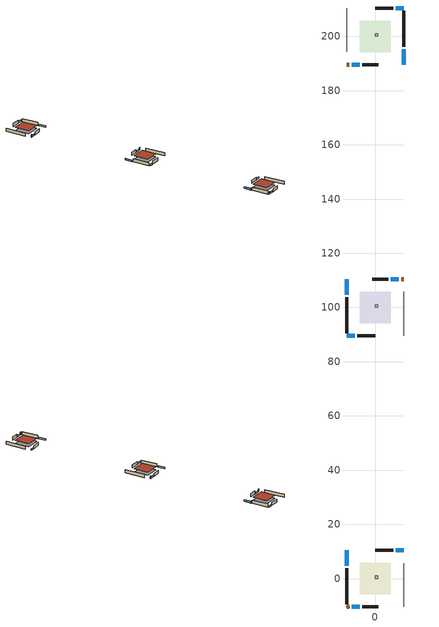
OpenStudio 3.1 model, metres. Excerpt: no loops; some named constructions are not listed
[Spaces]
central ac and furnace airloop ret air space
 floor adiabatic (AdiabaticConst): 0,0 0,1 1,1 1,0 z0
 wall adiabatic (AdiabaticConst): 0,0 1,0 1,1 0,1 0,0 z0:1
 ceiling adiabatic (AdiabaticConst): 1,0 1,1 0,1 0,0 z1
living space
 floor foundation (Surface_1 construction): -5.74,-5.74 -5.74,5.74 5.74,5.74 5.74,-5.74 z0
 wall outside (AdiabaticWallConstruction 1): -10.51,-10.51 -9.6,-10.51 z0:2.03
 wall outside (AdiabaticWallConstruction): -8.67,-10.51 -5.74,-10.51 / 10.51,10.51 7.58,10.51 / -10.51,10.51 -10.51,4.64 z0:1.22
 wall outside (Surface_5 construction): -4.81,-10.51 1.08,-10.51 z0:2.44
 wall outside (Surface_3 construction): 6.66,10.51 0,10.51 z0:2.44
 wall outside (Surface_2 construction): -10.51,3.71 -10.51,-9.58 z0:2.44
 wall adiabatic (Surface_4 construction): 10.51,-10.51 10.51,5.72 z0:2.44
 window (WindowConstruction 2): -8.67,-10.51 -5.74,-10.51 z0:1.22
 window (WindowConstruction 1): 10.51,10.51 7.59,10.51 z0:1.22
 window (WindowConstruction): -10.51,10.51 -10.51,4.64 z0:1.22
 door (Door): -10.51,-10.51 -9.6,-10.51 z0:2.03
 roof outside (Surface_6 construction): -5.74,5.74 -5.74,-5.74 5.74,-5.74 5.74,5.74 z2.44
unit 2 central ac and furnace airloop ret air space
 floor adiabatic (unit 2 AdiabaticConst): 0,100 0,101 1,101 1,100 z0
 wall adiabatic (unit 2 AdiabaticConst): 0,100 1,100 1,101 0,101 0,100 z0:1
 ceiling adiabatic (unit 2 AdiabaticConst): 1,100 1,101 0,101 0,100 z1
unit 2 living space
 floor foundation (unit 2 Surface_1 construction): -5.74,94.26 -5.74,105.74 5.74,105.74 5.74,94.26 z0
 wall outside (unit 2 AdiabaticWallConstruction 1): 10.51,110.51 9.6,110.51 z0:2.03
 wall outside (unit 2 AdiabaticWallConstruction): 8.67,110.51 5.74,110.51 / -10.51,110.51 -10.51,104.64 / -10.51,89.49 -7.58,89.49 z0:1.22
 wall outside (unit 2 Surface_5 construction): 4.81,110.51 -1.08,110.51 z0:2.44
 wall outside (unit 2 Surface_4 construction): -10.51,103.71 -10.51,90.42 z0:2.44
 wall outside (unit 2 Surface_3 construction): -6.66,89.49 0,89.49 z0:2.44
 wall adiabatic (unit 2 Surface_2 construction): 10.51,89.49 10.51,105.72 z0:2.44
 window (unit 2 WindowConstruction 2): 8.67,110.51 5.74,110.51 z0:1.22
 window (unit 2 WindowConstruction 1): -10.51,110.51 -10.51,104.64 z0:1.22
 window (unit 2 WindowConstruction): -10.51,89.49 -7.59,89.49 z0:1.22
 door (unit 2 Door): 10.51,110.51 9.6,110.51 z0:2.03
 roof outside (unit 2 Surface_6 construction): -5.74,105.74 -5.74,94.26 5.74,94.26 5.74,105.74 z2.44
unit 3 central ac and furnace airloop ret air space
 floor adiabatic (unit 3 AdiabaticConst): 0,200 0,201 1,201 1,200 z0
 wall adiabatic (unit 3 AdiabaticConst): 0,200 1,200 1,201 0,201 0,200 z0:1
 ceiling adiabatic (unit 3 AdiabaticConst): 1,200 1,201 0,201 0,200 z1
unit 3 living space
 floor foundation (unit 3 Surface_1 construction): -5.74,194.26 -5.74,205.74 5.74,205.74 5.74,194.26 z0
 wall outside (unit 3 AdiabaticWallConstruction 1): -10.51,189.49 -9.6,189.49 z0:2.03
 wall outside (unit 3 AdiabaticWallConstruction): -8.67,189.49 -5.74,189.49 / 10.51,189.49 10.51,195.36 / 10.51,210.51 7.58,210.51 z0:1.22
 wall outside (unit 3 Surface_5 construction): -4.81,189.49 1.08,189.49 z0:2.44
 wall outside (unit 3 Surface_4 construction): 10.51,196.29 10.51,209.58 z0:2.44
 wall outside (unit 3 Surface_3 construction): 6.66,210.51 0,210.51 z0:2.44
 wall adiabatic (unit 3 Surface_2 construction): -10.51,210.51 -10.51,194.28 z0:2.44
 window (unit 3 WindowConstruction 2): -8.67,189.49 -5.74,189.49 z0:1.22
 window (unit 3 WindowConstruction 1): 10.51,189.49 10.51,195.36 z0:1.22
 window (unit 3 WindowConstruction): 10.51,210.51 7.59,210.51 z0:1.22
 door (unit 3 Door): -10.51,189.49 -9.6,189.49 z0:2.03
 roof outside (unit 3 Surface_6 construction): -5.74,205.74 -5.74,194.26 5.74,194.26 5.74,205.74 z2.44
[Schedule:File] Column Number=12; Rows to Skip at Top=1; Number of Hours of Data=8760; Minutes per Item=60
Name | External File
clothes_washer | External File 1
unit 2 clothes_washer | unit 2 External File 1
unit 3 clothes_washer | unit 3 External File 1
[Schedule:Day]
natural vent avail schedule day; cooling season schedule allday5; unit 2 natural vent avail schedule day; unit 2 cooling season schedule allday5; unit 3 natural vent avail schedule day; unit 3 cooling season schedule allday5: 24, 0, 1
Schedule Day 10; cooling season schedule allday11; cooling season schedule allday1; Schedule Day 5; unit 2 Schedule Day 10; unit 2 cooling season schedule allday11; unit 2 cooling season schedule allday1; unit 2 Schedule Day 5; unit 3 Schedule Day 10; unit 3 cooling season schedule allday11; unit 3 cooling season schedule allday1; unit 3 Schedule Day 5: 24, 0, 0
[Schedule:Rule] Apply Sunday=Yes; Apply Monday=Yes; Apply Tuesday=Yes; Apply Wednesday=Yes; Apply Thursday=Yes; Apply Friday=Yes; Apply Saturday=Yes; Date Specification Type=DateRange; Start Day=1
Name | Schedule Ruleset | Rule Order | Day Schedule | Start Month | End Month | End Day
natural vent avail schedule rule | natural vent avail schedule | 0 | natural vent avail schedule day | 1 | 12 | 31
cooling season schedule allday ruleset11 | cooling season schedule | 0 | cooling season schedule allday11 | 11 | 12 | 31
cooling season schedule allday ruleset5 | cooling season schedule | 1 | cooling season schedule allday5 | 5 | 10 | 31
cooling season schedule allday ruleset1 | cooling season schedule | 2 | cooling season schedule allday1 | 1 | 4 | 30
unit 2 natural vent avail schedule rule | unit 2 natural vent avail schedule | 0 | unit 2 natural vent avail schedule day | 1 | 12 | 31
unit 2 cooling season schedule allday ruleset11 | unit 2 cooling season schedule | 0 | unit 2 cooling season schedule allday11 | 11 | 12 | 31
unit 2 cooling season schedule allday ruleset5 | unit 2 cooling season schedule | 1 | unit 2 cooling season schedule allday5 | 5 | 10 | 31
unit 2 cooling season schedule allday ruleset1 | unit 2 cooling season schedule | 2 | unit 2 cooling season schedule allday1 | 1 | 4 | 30
unit 3 natural vent avail schedule rule | unit 3 natural vent avail schedule | 0 | unit 3 natural vent avail schedule day | 1 | 12 | 31
unit 3 cooling season schedule allday ruleset11 | unit 3 cooling season schedule | 0 | unit 3 cooling season schedule allday11 | 11 | 12 | 31
unit 3 cooling season schedule allday ruleset5 | unit 3 cooling season schedule | 1 | unit 3 cooling season schedule allday5 | 5 | 10 | 31
unit 3 cooling season schedule allday ruleset1 | unit 3 cooling season schedule | 2 | unit 3 cooling season schedule allday1 | 1 | 4 | 30
[Schedule:Ruleset]
Name | Default Day Schedule
natural vent avail schedule | Schedule Day 10
cooling season schedule | Schedule Day 5
unit 2 natural vent avail schedule | unit 2 Schedule Day 10
unit 2 cooling season schedule | unit 2 Schedule Day 5
unit 3 natural vent avail schedule | unit 3 Schedule Day 10
unit 3 cooling season schedule | unit 3 Schedule Day 5
[Curve:Cubic]
Fan On Off Efficiency Curve: Coefficient1 Constant=1; Coefficient2 x=0; Coefficient3 x**2=0; Coefficient4 x**3=0; Minimum Value of x=0; Maximum Value of x=1
[Curve:Exponent]
Fan On Off Power Curve: Coefficient1 Constant=1; Coefficient2 Constant=0; Coefficient3 Constant=0; Minimum Value of x=0; Maximum Value of x=1
